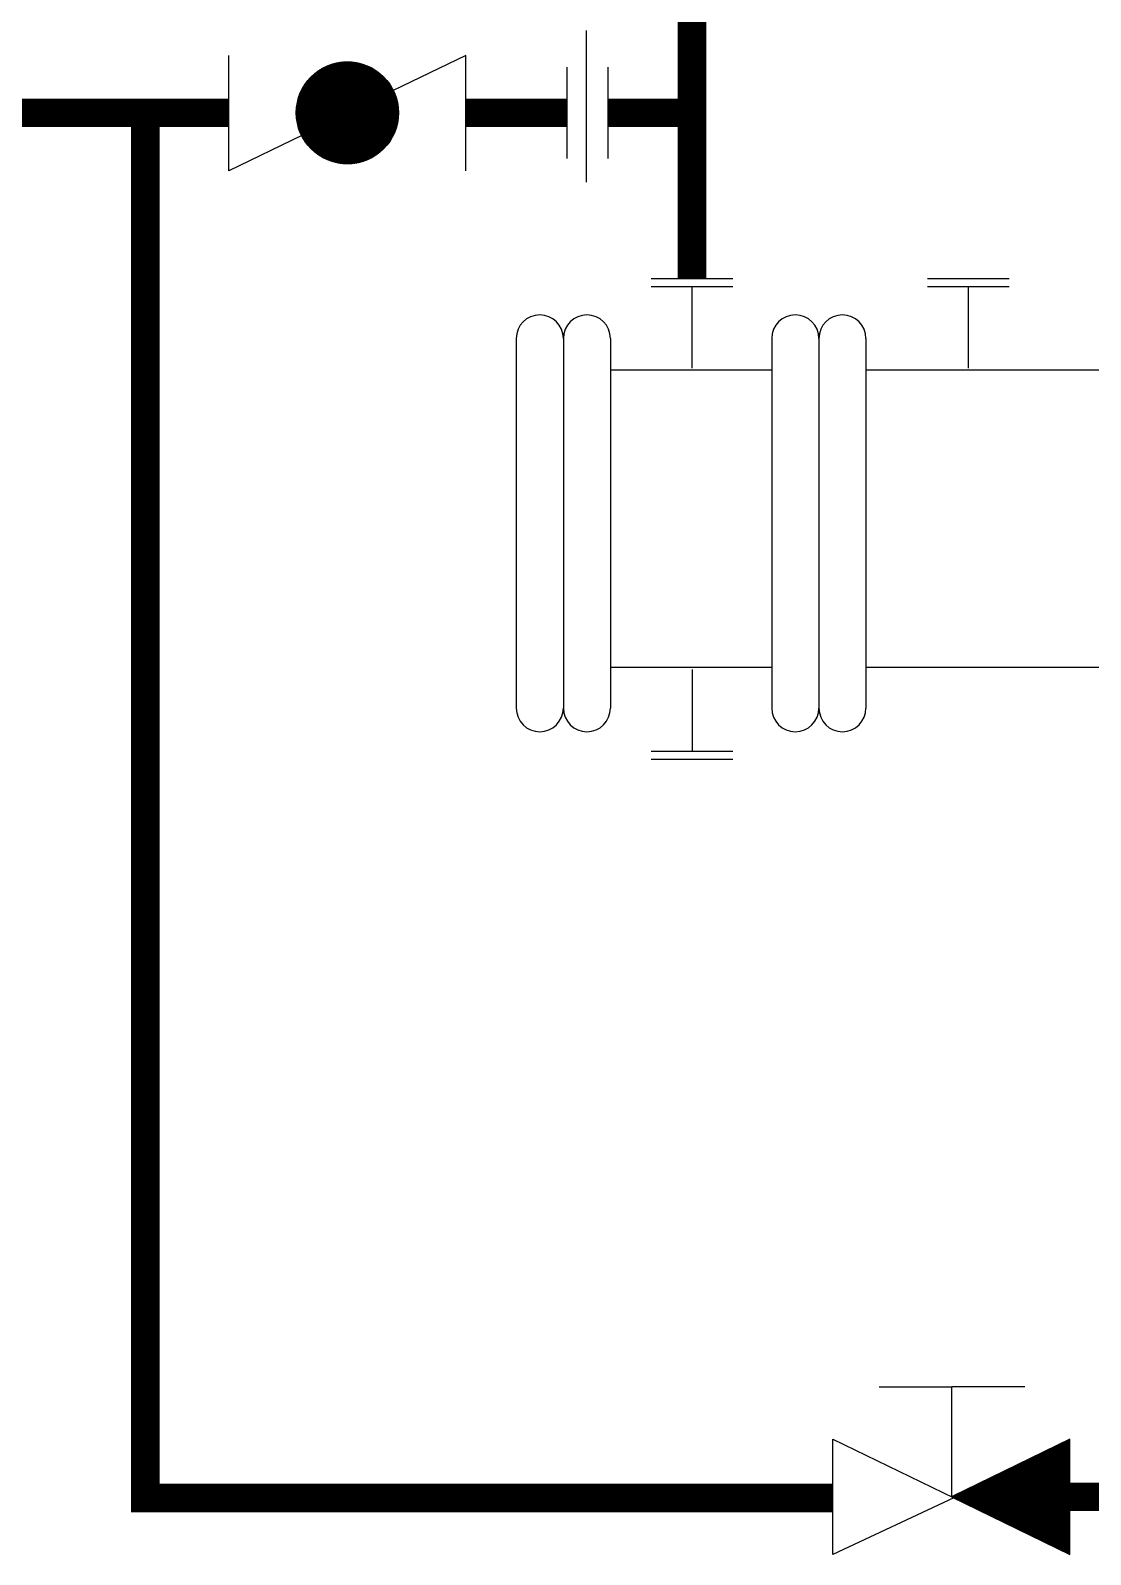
# Model space of a CAD drawing. Extents: x -22909.9 to -22897.8, y -4.7 to 4.1.
# Drawn here: x -22904.935 to -22904.377, y -1.576 to -0.772 of the extents above; entities that cross this region are included whole.
import ezdxf

# ---------------------------------------------------------------- set-up
doc = ezdxf.new("R2010")
doc.units = 0
doc.header["$MEASUREMENT"] = 0
doc.layers.get('0').update_dxf_attribs({"linetype": 'CONTINUOUS'})
doc.layers.add('CALOR', color=1, linetype='CONTINUOUS')

# ---------------------------------------------------------------- blocks, each defined once
blk = doc.blocks.new('*X16')
at = {"color": 0}
for p, q in [((7.39227, 3.56682), (7.43315, 3.6077)), ((7.38656, 3.5696), (7.41661, 3.59964)), ((7.38668, 3.56954), (7.41695, 3.59981)), ((7.3868, 3.56948), (7.4173, 3.59998)), ((7.38692, 3.56942), (7.41764, 3.60015)), ((7.38703, 3.56936), (7.41799, 3.60032)), ((7.38715, 3.56931), (7.41833, 3.60048)), ((7.38727, 3.56925), (7.41867, 3.60065)), ((7.38739, 3.56919), (7.41902, 3.60082)), ((7.38751, 3.56913), (7.41936, 3.60099)), ((7.38763, 3.56908), (7.41971, 3.60116)), ((7.38775, 3.56902), (7.42005, 3.60132)), ((7.38787, 3.56896), (7.4204, 3.60149)), ((7.38799, 3.5689), (7.42074, 3.60166)), ((7.3881, 3.56884), (7.42109, 3.60183)), ((7.38822, 3.56879), (7.42143, 3.60199)), ((7.38834, 3.56873), (7.42178, 3.60216)), ((7.38846, 3.56867), (7.42212, 3.60233)), ((7.38858, 3.56861), (7.42247, 3.6025)), ((7.3887, 3.56855), (7.42281, 3.60267)), ((7.38882, 3.5685), (7.42315, 3.60283)), ((7.38894, 3.56844), (7.4235, 3.603)), ((7.38906, 3.56838), (7.42384, 3.60317)), ((7.38917, 3.56832), (7.42419, 3.60334)), ((7.38929, 3.56826), (7.42453, 3.6035)), ((7.38941, 3.56821), (7.42488, 3.60367)), ((7.38953, 3.56815), (7.42522, 3.60384)), ((7.38965, 3.56809), (7.42557, 3.60401)), ((7.38977, 3.56803), (7.42591, 3.60418)), ((7.38989, 3.56798), (7.42626, 3.60434)), ((7.39001, 3.56792), (7.4266, 3.60451)), ((7.39013, 3.56786), (7.42695, 3.60468)), ((7.39024, 3.5678), (7.42729, 3.60485)), ((7.39036, 3.56774), (7.42763, 3.60502)), ((7.39048, 3.56769), (7.42798, 3.60518)), ((7.3906, 3.56763), (7.42832, 3.60535)), ((7.39072, 3.56757), (7.42867, 3.60552)), ((7.39084, 3.56751), (7.42901, 3.60569)), ((7.39096, 3.56745), (7.42936, 3.60585)), ((7.39108, 3.5674), (7.4297, 3.60602)), ((7.3912, 3.56734), (7.43005, 3.60619)), ((7.39131, 3.56728), (7.43039, 3.60636)), ((7.39143, 3.56722), (7.43074, 3.60653)), ((7.39155, 3.56716), (7.43108, 3.60669)), ((7.39167, 3.56711), (7.43143, 3.60686)), ((7.39179, 3.56705), (7.43177, 3.60703)), ((7.39191, 3.56699), (7.43211, 3.6072)), ((7.39203, 3.56693), (7.43246, 3.60737)), ((7.3925, 3.5667), (7.43317, 3.60737)), ((7.39262, 3.56664), (7.43317, 3.60719)), ((7.39274, 3.56659), (7.43317, 3.60701)), ((7.39286, 3.56653), (7.43317, 3.60684)), ((7.39298, 3.56647), (7.43317, 3.60666)), ((7.3931, 3.56641), (7.43317, 3.60648)), ((7.39322, 3.56635), (7.43317, 3.60631)), ((7.39333, 3.5663), (7.43317, 3.60613)), ((7.39345, 3.56624), (7.43317, 3.60595)), ((7.39357, 3.56618), (7.43317, 3.60578)), ((7.39369, 3.56612), (7.43317, 3.6056)), ((7.39381, 3.56606), (7.43317, 3.60542)), ((7.39393, 3.56601), (7.43317, 3.60525)), ((7.39405, 3.56595), (7.43317, 3.60507)), ((7.39417, 3.56589), (7.43317, 3.60489)), ((7.39429, 3.56583), (7.43317, 3.60472)), ((7.3944, 3.56578), (7.43317, 3.60454)), ((7.39452, 3.56572), (7.43317, 3.60436)), ((7.39464, 3.56566), (7.43317, 3.60419)), ((7.39476, 3.5656), (7.43317, 3.60401)), ((7.39488, 3.56554), (7.43317, 3.60383)), ((7.395, 3.56549), (7.43317, 3.60365)), ((7.39512, 3.56543), (7.43317, 3.60348)), ((7.39524, 3.56537), (7.43317, 3.6033)), ((7.39536, 3.56531), (7.43317, 3.60312)), ((7.39547, 3.56525), (7.43317, 3.60295)), ((7.39559, 3.5652), (7.43317, 3.60277)), ((7.39571, 3.56514), (7.43317, 3.60259)), ((7.39583, 3.56508), (7.43317, 3.60242)), ((7.39595, 3.56502), (7.43317, 3.60224)), ((7.39607, 3.56496), (7.43317, 3.60206)), ((7.39619, 3.56491), (7.43317, 3.60189)), ((7.39631, 3.56485), (7.43317, 3.60171)), ((7.39643, 3.56479), (7.43317, 3.60153)), ((7.39654, 3.56473), (7.43317, 3.60136)), ((7.39666, 3.56468), (7.43317, 3.60118)), ((7.39678, 3.56462), (7.43317, 3.601)), ((7.3969, 3.56456), (7.43317, 3.60083)), ((7.39702, 3.5645), (7.43317, 3.60065)), ((7.39714, 3.56444), (7.43317, 3.60047)), ((7.39726, 3.56439), (7.43317, 3.6003)), ((7.39738, 3.56433), (7.43317, 3.60012)), ((7.3975, 3.56427), (7.43317, 3.59994)), ((7.39761, 3.56421), (7.43317, 3.59977)), ((7.39773, 3.56415), (7.43317, 3.59959)), ((7.38085, 3.57238), (7.40007, 3.59159)), ((7.38097, 3.57232), (7.40041, 3.59176)), ((7.38109, 3.57226), (7.40075, 3.59192)), ((7.38121, 3.5722), (7.4011, 3.59209)), ((7.38133, 3.57214), (7.40144, 3.59226)), ((7.38145, 3.57209), (7.40179, 3.59243)), ((7.38157, 3.57203), (7.40213, 3.5926)), ((7.38168, 3.57197), (7.40248, 3.59276)), ((7.3818, 3.57191), (7.40282, 3.59293)), ((7.38192, 3.57185), (7.40317, 3.5931)), ((7.38204, 3.5718), (7.40351, 3.59327)), ((7.38216, 3.57174), (7.40386, 3.59343)), ((7.38228, 3.57168), (7.4042, 3.5936)), ((7.3824, 3.57162), (7.40455, 3.59377)), ((7.38252, 3.57156), (7.40489, 3.59394)), ((7.38264, 3.57151), (7.40523, 3.59411)), ((7.38275, 3.57145), (7.40558, 3.59427)), ((7.38287, 3.57139), (7.40592, 3.59444)), ((7.38299, 3.57133), (7.40627, 3.59461)), ((7.38311, 3.57128), (7.40661, 3.59478)), ((7.38323, 3.57122), (7.40696, 3.59495)), ((7.38335, 3.57116), (7.4073, 3.59511)), ((7.38347, 3.5711), (7.40765, 3.59528)), ((7.38359, 3.57104), (7.40799, 3.59545)), ((7.38371, 3.57099), (7.40834, 3.59562)), ((7.38382, 3.57093), (7.40868, 3.59578)), ((7.38394, 3.57087), (7.40903, 3.59595)), ((7.38406, 3.57081), (7.40937, 3.59612)), ((7.38418, 3.57075), (7.40971, 3.59629)), ((7.3843, 3.5707), (7.41006, 3.59646)), ((7.38442, 3.57064), (7.4104, 3.59662)), ((7.38454, 3.57058), (7.41075, 3.59679)), ((7.38466, 3.57052), (7.41109, 3.59696)), ((7.38478, 3.57046), (7.41144, 3.59713)), ((7.38489, 3.57041), (7.41178, 3.59729)), ((7.38501, 3.57035), (7.41213, 3.59746)), ((7.38513, 3.57029), (7.41247, 3.59763)), ((7.38525, 3.57023), (7.41282, 3.5978)), ((7.38537, 3.57018), (7.41316, 3.59797)), ((7.38549, 3.57012), (7.41351, 3.59813)), ((7.38561, 3.57006), (7.41385, 3.5983)), ((7.38573, 3.57), (7.41419, 3.59847)), ((7.38585, 3.56994), (7.41454, 3.59864)), ((7.38596, 3.56989), (7.41488, 3.59881)), ((7.38608, 3.56983), (7.41523, 3.59897)), ((7.3862, 3.56977), (7.41557, 3.59914)), ((7.38632, 3.56971), (7.41592, 3.59931)), ((7.38644, 3.56965), (7.41626, 3.59948)), ((7.39785, 3.5641), (7.43317, 3.59941)), ((7.39797, 3.56404), (7.43317, 3.59924)), ((7.39809, 3.56398), (7.43317, 3.59906)), ((7.39821, 3.56392), (7.43317, 3.59888)), ((7.39833, 3.56386), (7.43317, 3.5987)), ((7.39845, 3.56381), (7.43317, 3.59853)), ((7.39857, 3.56375), (7.43317, 3.59835)), ((7.39868, 3.56369), (7.43317, 3.59817)), ((7.3988, 3.56363), (7.43317, 3.598)), ((7.39892, 3.56358), (7.43317, 3.59782)), ((7.39904, 3.56352), (7.43317, 3.59764)), ((7.39916, 3.56346), (7.43317, 3.59747)), ((7.39928, 3.5634), (7.43317, 3.59729)), ((7.3994, 3.56334), (7.43317, 3.59711)), ((7.39952, 3.56329), (7.43317, 3.59694)), ((7.39964, 3.56323), (7.43317, 3.59676)), ((7.39975, 3.56317), (7.43317, 3.59658)), ((7.39987, 3.56311), (7.43317, 3.59641)), ((7.39999, 3.56305), (7.43317, 3.59623)), ((7.40011, 3.563), (7.43317, 3.59605)), ((7.40023, 3.56294), (7.43317, 3.59588)), ((7.40035, 3.56288), (7.43317, 3.5957)), ((7.40047, 3.56282), (7.43317, 3.59552)), ((7.40059, 3.56276), (7.43317, 3.59535)), ((7.40071, 3.56271), (7.43317, 3.59517)), ((7.40082, 3.56265), (7.43317, 3.59499)), ((7.40094, 3.56259), (7.43317, 3.59482)), ((7.40106, 3.56253), (7.43317, 3.59464)), ((7.40118, 3.56248), (7.43317, 3.59446)), ((7.4013, 3.56242), (7.43317, 3.59429)), ((7.40142, 3.56236), (7.43317, 3.59411)), ((7.40154, 3.5623), (7.43317, 3.59393)), ((7.40166, 3.56224), (7.43317, 3.59376)), ((7.40178, 3.56219), (7.43317, 3.59358)), ((7.40189, 3.56213), (7.43317, 3.5934)), ((7.40201, 3.56207), (7.43317, 3.59322)), ((7.40213, 3.56201), (7.43317, 3.59305)), ((7.40225, 3.56195), (7.43317, 3.59287)), ((7.40237, 3.5619), (7.43317, 3.59269)), ((7.40249, 3.56184), (7.43317, 3.59252)), ((7.40261, 3.56178), (7.43317, 3.59234)), ((7.40273, 3.56172), (7.43317, 3.59216)), ((7.40285, 3.56166), (7.43317, 3.59199)), ((7.40296, 3.56161), (7.43317, 3.59181)), ((7.40308, 3.56155), (7.43317, 3.59163)), ((7.37515, 3.57515), (7.38352, 3.58353)), ((7.37527, 3.5751), (7.38387, 3.5837)), ((7.37538, 3.57504), (7.38421, 3.58387)), ((7.3755, 3.57498), (7.38456, 3.58404)), ((7.37562, 3.57492), (7.3849, 3.5842)), ((7.37574, 3.57487), (7.38525, 3.58437)), ((7.37586, 3.57481), (7.38559, 3.58454)), ((7.37598, 3.57475), (7.38594, 3.58471)), ((7.3761, 3.57469), (7.38628, 3.58488)), ((7.37622, 3.57463), (7.38663, 3.58504)), ((7.37634, 3.57458), (7.38697, 3.58521)), ((7.37645, 3.57452), (7.38731, 3.58538)), ((7.37657, 3.57446), (7.38766, 3.58555)), ((7.37669, 3.5744), (7.388, 3.58571)), ((7.37681, 3.57434), (7.38835, 3.58588)), ((7.37693, 3.57429), (7.38869, 3.58605)), ((7.37705, 3.57423), (7.38904, 3.58622)), ((7.37717, 3.57417), (7.38938, 3.58639)), ((7.37729, 3.57411), (7.38973, 3.58655)), ((7.37741, 3.57405), (7.39007, 3.58672)), ((7.37752, 3.574), (7.39042, 3.58689)), ((7.37764, 3.57394), (7.39076, 3.58706)), ((7.37776, 3.57388), (7.39111, 3.58722)), ((7.37788, 3.57382), (7.39145, 3.58739)), ((7.378, 3.57377), (7.39179, 3.58756)), ((7.37812, 3.57371), (7.39214, 3.58773)), ((7.37824, 3.57365), (7.39248, 3.5879)), ((7.37836, 3.57359), (7.39283, 3.58806)), ((7.37848, 3.57353), (7.39317, 3.58823)), ((7.37859, 3.57348), (7.39352, 3.5884)), ((7.37871, 3.57342), (7.39386, 3.58857)), ((7.37883, 3.57336), (7.39421, 3.58874)), ((7.37895, 3.5733), (7.39455, 3.5889)), ((7.37907, 3.57324), (7.3949, 3.58907)), ((7.37919, 3.57319), (7.39524, 3.58924)), ((7.37931, 3.57313), (7.39559, 3.58941)), ((7.37943, 3.57307), (7.39593, 3.58957)), ((7.37954, 3.57301), (7.39627, 3.58974)), ((7.37966, 3.57295), (7.39662, 3.58991)), ((7.37978, 3.5729), (7.39696, 3.59008)), ((7.3799, 3.57284), (7.39731, 3.59025)), ((7.38002, 3.57278), (7.39765, 3.59041)), ((7.38014, 3.57272), (7.398, 3.59058)), ((7.38026, 3.57266), (7.39834, 3.59075)), ((7.38038, 3.57261), (7.39869, 3.59092)), ((7.3805, 3.57255), (7.39903, 3.59109)), ((7.38061, 3.57249), (7.39938, 3.59125)), ((7.38073, 3.57243), (7.39972, 3.59142)), ((7.4032, 3.56149), (7.43317, 3.59146)), ((7.40332, 3.56143), (7.43317, 3.59128)), ((7.40344, 3.56137), (7.43317, 3.5911)), ((7.40356, 3.56132), (7.43317, 3.59093)), ((7.40368, 3.56126), (7.43317, 3.59075)), ((7.4038, 3.5612), (7.43317, 3.59057)), ((7.40392, 3.56114), (7.43317, 3.5904)), ((7.40403, 3.56109), (7.43317, 3.59022)), ((7.40415, 3.56103), (7.43317, 3.59004)), ((7.40427, 3.56097), (7.43317, 3.58987)), ((7.40439, 3.56091), (7.43317, 3.58969)), ((7.40451, 3.56085), (7.43317, 3.58951)), ((7.40463, 3.5608), (7.43317, 3.58934)), ((7.40475, 3.56074), (7.43317, 3.58916)), ((7.40487, 3.56068), (7.43317, 3.58898)), ((7.40499, 3.56062), (7.43317, 3.58881)), ((7.4051, 3.56056), (7.43317, 3.58863)), ((7.40522, 3.56051), (7.43317, 3.58845)), ((7.40534, 3.56045), (7.43317, 3.58828)), ((7.40546, 3.56039), (7.43317, 3.5881)), ((7.40558, 3.56033), (7.43317, 3.58792)), ((7.4057, 3.56027), (7.43317, 3.58774)), ((7.40582, 3.56022), (7.43317, 3.58757)), ((7.40594, 3.56016), (7.43317, 3.58739)), ((7.40606, 3.5601), (7.43317, 3.58721)), ((7.40617, 3.56004), (7.43317, 3.58704)), ((7.40629, 3.55999), (7.43317, 3.58686)), ((7.40641, 3.55993), (7.43317, 3.58668)), ((7.40653, 3.55987), (7.43317, 3.58651)), ((7.40665, 3.55981), (7.43317, 3.58633)), ((7.40677, 3.55975), (7.43317, 3.58615)), ((7.40689, 3.5597), (7.43317, 3.58598)), ((7.40701, 3.55964), (7.43317, 3.5858)), ((7.40712, 3.55958), (7.43317, 3.58562)), ((7.40724, 3.55952), (7.43317, 3.58545)), ((7.40736, 3.55946), (7.43317, 3.58527)), ((7.40748, 3.55941), (7.43317, 3.58509)), ((7.4076, 3.55935), (7.43317, 3.58492)), ((7.40772, 3.55929), (7.43317, 3.58474)), ((7.40784, 3.55923), (7.43317, 3.58456)), ((7.40796, 3.55917), (7.43317, 3.58439)), ((7.40808, 3.55912), (7.43317, 3.58421)), ((7.40819, 3.55906), (7.43317, 3.58403)), ((7.40831, 3.559), (7.43317, 3.58386)), ((7.40843, 3.55894), (7.43317, 3.58368)), ((7.37099, 3.57718), (7.37146, 3.57766)), ((7.3711, 3.57712), (7.37181, 3.57783)), ((7.37122, 3.57707), (7.37215, 3.57799)), ((7.37134, 3.57701), (7.3725, 3.57816)), ((7.37146, 3.57695), (7.37284, 3.57833)), ((7.37158, 3.57689), (7.37319, 3.5785)), ((7.3717, 3.57683), (7.37353, 3.57867)), ((7.37182, 3.57678), (7.37388, 3.57883)), ((7.37194, 3.57672), (7.37422, 3.579)), ((7.37206, 3.57666), (7.37456, 3.57917)), ((7.37217, 3.5766), (7.37491, 3.57934)), ((7.37229, 3.57654), (7.37525, 3.5795)), ((7.37241, 3.57649), (7.3756, 3.57967)), ((7.37253, 3.57643), (7.37594, 3.57984)), ((7.37265, 3.57637), (7.37629, 3.58001)), ((7.37277, 3.57631), (7.37663, 3.58018)), ((7.37289, 3.57625), (7.37698, 3.58034)), ((7.37301, 3.5762), (7.37732, 3.58051)), ((7.37313, 3.57614), (7.37767, 3.58068)), ((7.37324, 3.57608), (7.37801, 3.58085)), ((7.37336, 3.57602), (7.37836, 3.58101)), ((7.37348, 3.57597), (7.3787, 3.58118)), ((7.3736, 3.57591), (7.37904, 3.58135)), ((7.37372, 3.57585), (7.37939, 3.58152)), ((7.37384, 3.57579), (7.37973, 3.58169)), ((7.37396, 3.57573), (7.38008, 3.58185)), ((7.37408, 3.57568), (7.38042, 3.58202)), ((7.3742, 3.57562), (7.38077, 3.58219)), ((7.37431, 3.57556), (7.38111, 3.58236)), ((7.37443, 3.5755), (7.38146, 3.58253)), ((7.37455, 3.57544), (7.3818, 3.58269)), ((7.37467, 3.57539), (7.38215, 3.58286)), ((7.37479, 3.57533), (7.38249, 3.58303)), ((7.37491, 3.57527), (7.38284, 3.5832)), ((7.37503, 3.57521), (7.38318, 3.58336)), ((7.40855, 3.55889), (7.43317, 3.5835)), ((7.40867, 3.55883), (7.43317, 3.58333)), ((7.40879, 3.55877), (7.43317, 3.58315)), ((7.40891, 3.55871), (7.43317, 3.58297)), ((7.40903, 3.55865), (7.43317, 3.5828)), ((7.40915, 3.5586), (7.43317, 3.58262)), ((7.40926, 3.55854), (7.43317, 3.58244)), ((7.40938, 3.55848), (7.43317, 3.58226)), ((7.4095, 3.55842), (7.43317, 3.58209)), ((7.40962, 3.55836), (7.43317, 3.58191)), ((7.40974, 3.55831), (7.43317, 3.58173)), ((7.40986, 3.55825), (7.43317, 3.58156)), ((7.40998, 3.55819), (7.43317, 3.58138)), ((7.4101, 3.55813), (7.43317, 3.5812)), ((7.41022, 3.55807), (7.43317, 3.58103)), ((7.41033, 3.55802), (7.43317, 3.58085)), ((7.41045, 3.55796), (7.43317, 3.58067)), ((7.41057, 3.5579), (7.43317, 3.5805)), ((7.41069, 3.55784), (7.43317, 3.58032)), ((7.41081, 3.55779), (7.43317, 3.58014)), ((7.41093, 3.55773), (7.43317, 3.57997)), ((7.41105, 3.55767), (7.43317, 3.57979)), ((7.41117, 3.55761), (7.43317, 3.57961)), ((7.41129, 3.55755), (7.43317, 3.57944)), ((7.4114, 3.5575), (7.43317, 3.57926)), ((7.41152, 3.55744), (7.43317, 3.57908)), ((7.41164, 3.55738), (7.43317, 3.57891)), ((7.41176, 3.55732), (7.43317, 3.57873)), ((7.41188, 3.55726), (7.43317, 3.57855)), ((7.412, 3.55721), (7.43317, 3.57838)), ((7.41212, 3.55715), (7.43317, 3.5782)), ((7.41224, 3.55709), (7.43317, 3.57802)), ((7.41236, 3.55703), (7.43317, 3.57785)), ((7.41247, 3.55697), (7.43317, 3.57767)), ((7.41259, 3.55692), (7.43317, 3.57749)), ((7.41271, 3.55686), (7.43317, 3.57731)), ((7.41283, 3.5568), (7.43317, 3.57714)), ((7.41295, 3.55674), (7.43317, 3.57696)), ((7.41307, 3.55669), (7.43317, 3.57678)), ((7.41319, 3.55663), (7.43317, 3.57661)), ((7.41331, 3.55657), (7.43317, 3.57643)), ((7.41343, 3.55651), (7.43317, 3.57625)), ((7.41354, 3.55645), (7.43317, 3.57608)), ((7.41366, 3.5564), (7.43317, 3.5759)), ((7.41378, 3.55634), (7.43317, 3.57572)), ((7.4139, 3.55628), (7.43317, 3.57555)), ((7.41402, 3.55622), (7.43317, 3.57537)), ((7.41414, 3.55616), (7.43317, 3.57519)), ((7.41426, 3.55611), (7.43317, 3.57502)), ((7.41438, 3.55605), (7.43317, 3.57484)), ((7.4145, 3.55599), (7.43317, 3.57466)), ((7.41461, 3.55593), (7.43317, 3.57449)), ((7.41473, 3.55587), (7.43317, 3.57431)), ((7.41485, 3.55582), (7.43317, 3.57413)), ((7.41497, 3.55576), (7.43317, 3.57396)), ((7.41509, 3.5557), (7.43317, 3.57378)), ((7.41521, 3.55564), (7.43317, 3.5736)), ((7.41533, 3.55559), (7.43317, 3.57343)), ((7.41545, 3.55553), (7.43317, 3.57325)), ((7.41557, 3.55547), (7.43317, 3.57307)), ((7.41568, 3.55541), (7.43317, 3.5729)), ((7.4158, 3.55535), (7.43317, 3.57272)), ((7.41592, 3.5553), (7.43317, 3.57254)), ((7.41604, 3.55524), (7.43317, 3.57237)), ((7.41616, 3.55518), (7.43317, 3.57219)), ((7.41628, 3.55512), (7.43317, 3.57201)), ((7.4164, 3.55506), (7.43317, 3.57183)), ((7.41652, 3.55501), (7.43317, 3.57166)), ((7.41664, 3.55495), (7.43317, 3.57148)), ((7.41675, 3.55489), (7.43317, 3.5713)), ((7.41687, 3.55483), (7.43317, 3.57113)), ((7.41699, 3.55477), (7.43317, 3.57095)), ((7.41711, 3.55472), (7.43317, 3.57077)), ((7.41723, 3.55466), (7.43317, 3.5706)), ((7.41735, 3.5546), (7.43317, 3.57042)), ((7.41747, 3.55454), (7.43317, 3.57024)), ((7.41759, 3.55449), (7.43317, 3.57007)), ((7.41771, 3.55443), (7.43317, 3.56989)), ((7.41782, 3.55437), (7.43317, 3.56971)), ((7.41794, 3.55431), (7.43317, 3.56954)), ((7.41806, 3.55425), (7.43317, 3.56936)), ((7.41818, 3.5542), (7.43317, 3.56918)), ((7.4183, 3.55414), (7.43317, 3.56901)), ((7.41842, 3.55408), (7.43317, 3.56883)), ((7.41854, 3.55402), (7.43317, 3.56865)), ((7.41866, 3.55396), (7.43317, 3.56848)), ((7.41878, 3.55391), (7.43317, 3.5683)), ((7.41889, 3.55385), (7.43317, 3.56812)), ((7.41901, 3.55379), (7.43317, 3.56795)), ((7.41913, 3.55373), (7.43317, 3.56777)), ((7.41925, 3.55367), (7.43317, 3.56759)), ((7.41937, 3.55362), (7.43317, 3.56742)), ((7.41949, 3.55356), (7.43317, 3.56724)), ((7.41961, 3.5535), (7.43317, 3.56706)), ((7.41973, 3.55344), (7.43317, 3.56689)), ((7.41985, 3.55339), (7.43317, 3.56671)), ((7.41996, 3.55333), (7.43317, 3.56653)), ((7.42008, 3.55327), (7.43317, 3.56635)), ((7.4202, 3.55321), (7.43317, 3.56618)), ((7.42032, 3.55315), (7.43317, 3.566)), ((7.42044, 3.5531), (7.43317, 3.56582)), ((7.42056, 3.55304), (7.43317, 3.56565)), ((7.42068, 3.55298), (7.43317, 3.56547)), ((7.4208, 3.55292), (7.43317, 3.56529)), ((7.42091, 3.55286), (7.43317, 3.56512)), ((7.42103, 3.55281), (7.43317, 3.56494)), ((7.42115, 3.55275), (7.43317, 3.56476)), ((7.42127, 3.55269), (7.43317, 3.56459)), ((7.42139, 3.55263), (7.43317, 3.56441)), ((7.42151, 3.55257), (7.43317, 3.56423)), ((7.42163, 3.55252), (7.43317, 3.56406)), ((7.42175, 3.55246), (7.43317, 3.56388)), ((7.42187, 3.5524), (7.43317, 3.5637)), ((7.42198, 3.55234), (7.43317, 3.56353)), ((7.4221, 3.55229), (7.43317, 3.56335)), ((7.42222, 3.55223), (7.43317, 3.56317)), ((7.42234, 3.55217), (7.43317, 3.563)), ((7.42246, 3.55211), (7.43317, 3.56282)), ((7.42258, 3.55205), (7.43317, 3.56264)), ((7.4227, 3.552), (7.43317, 3.56247)), ((7.42282, 3.55194), (7.43317, 3.56229)), ((7.42294, 3.55188), (7.43317, 3.56211)), ((7.42305, 3.55182), (7.43317, 3.56194)), ((7.42317, 3.55176), (7.43317, 3.56176)), ((7.42329, 3.55171), (7.43317, 3.56158)), ((7.42341, 3.55165), (7.43317, 3.56141)), ((7.42353, 3.55159), (7.43317, 3.56123)), ((7.42365, 3.55153), (7.43317, 3.56105)), ((7.42377, 3.55147), (7.43317, 3.56087)), ((7.42389, 3.55142), (7.43317, 3.5607)), ((7.42401, 3.55136), (7.43317, 3.56052)), ((7.42412, 3.5513), (7.43317, 3.56034)), ((7.42424, 3.55124), (7.43317, 3.56017)), ((7.42436, 3.55119), (7.43317, 3.55999)), ((7.42448, 3.55113), (7.43317, 3.55981)), ((7.4246, 3.55107), (7.43317, 3.55964)), ((7.42472, 3.55101), (7.43317, 3.55946)), ((7.42484, 3.55095), (7.43317, 3.55928)), ((7.42496, 3.5509), (7.43317, 3.55911)), ((7.42508, 3.55084), (7.43317, 3.55893)), ((7.42519, 3.55078), (7.43317, 3.55875)), ((7.42531, 3.55072), (7.43317, 3.55858)), ((7.42543, 3.55066), (7.43317, 3.5584)), ((7.42555, 3.55061), (7.43317, 3.55822)), ((7.42567, 3.55055), (7.43317, 3.55805)), ((7.42579, 3.55049), (7.43317, 3.55787)), ((7.42591, 3.55043), (7.43317, 3.55769)), ((7.42603, 3.55037), (7.43317, 3.55752)), ((7.42615, 3.55032), (7.43317, 3.55734)), ((7.42626, 3.55026), (7.43317, 3.55716)), ((7.42638, 3.5502), (7.43317, 3.55699)), ((7.4265, 3.55014), (7.43317, 3.55681)), ((7.42662, 3.55008), (7.43317, 3.55663)), ((7.42674, 3.55003), (7.43317, 3.55646)), ((7.42686, 3.54997), (7.43317, 3.55628)), ((7.42698, 3.54991), (7.43317, 3.5561)), ((7.4271, 3.54985), (7.43317, 3.55592)), ((7.42722, 3.5498), (7.43317, 3.55575)), ((7.42733, 3.54974), (7.43317, 3.55557)), ((7.42745, 3.54968), (7.43317, 3.55539)), ((7.42757, 3.54962), (7.43317, 3.55522)), ((7.42769, 3.54956), (7.43317, 3.55504)), ((7.42781, 3.54951), (7.43317, 3.55486)), ((7.42793, 3.54945), (7.43317, 3.55469)), ((7.42805, 3.54939), (7.43317, 3.55451)), ((7.42817, 3.54933), (7.43317, 3.55433)), ((7.42829, 3.54927), (7.43317, 3.55416)), ((7.4284, 3.54922), (7.43317, 3.55398)), ((7.42852, 3.54916), (7.43317, 3.5538)), ((7.42864, 3.5491), (7.43317, 3.55363)), ((7.42876, 3.54904), (7.43317, 3.55345)), ((7.42888, 3.54898), (7.43317, 3.55327)), ((7.429, 3.54893), (7.43317, 3.5531)), ((7.42912, 3.54887), (7.43317, 3.55292)), ((7.42924, 3.54881), (7.43317, 3.55274)), ((7.42936, 3.54875), (7.43317, 3.55257)), ((7.42947, 3.5487), (7.43317, 3.55239)), ((7.42959, 3.54864), (7.43317, 3.55221)), ((7.42971, 3.54858), (7.43317, 3.55204)), ((7.42983, 3.54852), (7.43317, 3.55186)), ((7.42995, 3.54846), (7.43317, 3.55168)), ((7.43007, 3.54841), (7.43317, 3.55151)), ((7.43019, 3.54835), (7.43317, 3.55133)), ((7.43031, 3.54829), (7.43317, 3.55115)), ((7.43043, 3.54823), (7.43317, 3.55098)), ((7.43054, 3.54817), (7.43317, 3.5508)), ((7.43066, 3.54812), (7.43317, 3.55062)), ((7.43078, 3.54806), (7.43317, 3.55044)), ((7.4309, 3.548), (7.43317, 3.55027)), ((7.43102, 3.54794), (7.43317, 3.55009)), ((7.43114, 3.54788), (7.43317, 3.54991)), ((7.43126, 3.54783), (7.43317, 3.54974)), ((7.43138, 3.54777), (7.43317, 3.54956)), ((7.4315, 3.54771), (7.43317, 3.54938)), ((7.43161, 3.54765), (7.43317, 3.54921)), ((7.43173, 3.5476), (7.43317, 3.54903)), ((7.43185, 3.54754), (7.43317, 3.54885)), ((7.43197, 3.54748), (7.43317, 3.54868)), ((7.43209, 3.54742), (7.43317, 3.5485)), ((7.43221, 3.54736), (7.43317, 3.54832)), ((7.43233, 3.54731), (7.43317, 3.54815)), ((7.43245, 3.54725), (7.43317, 3.54797)), ((7.43257, 3.54719), (7.43317, 3.54779)), ((7.43268, 3.54713), (7.43317, 3.54762)), ((7.4328, 3.54707), (7.43317, 3.54744)), ((7.43292, 3.54702), (7.43317, 3.54726))]:
    blk.add_line(p, q, dxfattribs=at)
blk = doc.blocks.new('HEATER')
for p, q in [((3.558617, 6.455631), (5.708442, 6.455631)), ((10.844136, 6.455631), (12.993962, 6.455631)), ((16.815874, 6.455631), (18.965699, 6.455631)), ((3.558617, 6.241044), (5.708442, 6.241044)), ((4.63353, 4.092669), (4.63353, 6.241044)), ((10.844136, 6.241044), (12.993962, 6.241044)), ((11.919049, 4.092669), (11.919049, 6.241044)), ((16.815874, 6.241044), (18.965699, 6.241044)), ((17.890786, 4.092669), (17.890786, 6.241044)), ((0, 4.872876), (0, -4.872876)), ((1.241852, 4.872876), (1.241852, -4.872876)), ((1.241852, 4.872876), (1.241852, -4.872876)), ((2.483704, 4.872876), (2.483704, -4.872876)), ((6.73585, 4.872877), (6.73585, -4.872876)), ((7.977702, 4.872877), (7.977702, -4.872876)), ((7.977702, 4.872877), (7.977702, -4.872876)), ((9.219555, 4.872877), (9.219555, -4.872876)), ((2.483704, 4.041133), (6.73585, 4.041133)), ((9.219555, 4.041133), (22.468186, 4.041133)), ((22.468186, 4.041133), (22.468186, -3.802424)), ((6.73585, -3.802424), (2.483704, -3.802424)), ((4.63353, -3.853959), (4.63353, -6.002335)), ((22.468186, -3.802424), (9.219555, -3.802424)), ((17.890786, -3.853959), (17.890786, -6.002335)), ((3.558617, -6.002335), (5.708442, -6.002335)), ((16.815874, -6.002335), (18.965699, -6.002335)), ((3.558617, -6.216922), (5.708442, -6.216922)), ((16.815874, -6.216922), (18.965699, -6.216922))]:
    blk.add_line(p, q)
for centre, radius, start, end in [((0.620926, 4.872876), 0.620926, 0, 180), ((1.862778, 4.872876), 0.620926, 0, 180), ((7.356776, 4.872877), 0.620926, 0, 180), ((8.598628, 4.872877), 0.620926, 0, 180), ((20.013979, 0.119355), 4.62639, 302.037895, 57.962105), ((0.620926, -4.872876), 0.620926, 180, 0), ((1.862778, -4.872876), 0.620926, 180, 0), ((7.356776, -4.872876), 0.620926, 180, 0), ((8.598628, -4.872876), 0.620926, 180, 0)]:
    blk.add_arc(centre, radius, start, end)
blk = doc.blocks.new('*X12')
at = {"color": 0}
for p, q in [((6.9702, 4.30635), (6.9977, 4.33386)), ((6.9702, 4.30653), (6.99753, 4.33386)), ((6.9702, 4.3067), (6.99736, 4.33386)), ((6.9702, 4.30688), (6.99718, 4.33386)), ((6.9702, 4.30705), (6.997, 4.33386)), ((6.9702, 4.30723), (6.99682, 4.33386)), ((6.9702, 4.30741), (6.99665, 4.33386)), ((6.9702, 4.30759), (6.99647, 4.33385)), ((6.97021, 4.30601), (6.99805, 4.33385)), ((6.97021, 4.30618), (6.99788, 4.33385)), ((6.97021, 4.30777), (6.99628, 4.33385)), ((6.97021, 4.30796), (6.9961, 4.33384)), ((6.97022, 4.30584), (6.99822, 4.33384)), ((6.97022, 4.30814), (6.99592, 4.33384)), ((6.97023, 4.30567), (6.99839, 4.33383)), ((6.97023, 4.30833), (6.99573, 4.33383)), ((6.97023, 4.3055), (6.99856, 4.33382)), ((6.97024, 4.30851), (6.99554, 4.33382)), ((6.97024, 4.30533), (6.99872, 4.33381)), ((6.97025, 4.3087), (6.99536, 4.33381)), ((6.97025, 4.30517), (6.99889, 4.3338)), ((6.97026, 4.30889), (6.99517, 4.33379)), ((6.97027, 4.305), (6.99905, 4.33379)), ((6.97028, 4.30484), (6.99922, 4.33378)), ((6.97028, 4.30908), (6.99497, 4.33378)), ((6.97029, 4.30468), (6.99938, 4.33377)), ((6.9703, 4.30928), (6.99478, 4.33376)), ((6.97031, 4.30451), (6.99954, 4.33375)), ((6.97031, 4.30947), (6.99459, 4.33374)), ((6.97032, 4.30435), (6.99971, 4.33374)), ((6.97033, 4.30967), (6.99439, 4.33373)), ((6.97034, 4.30419), (6.99987, 4.33372)), ((6.97035, 4.30403), (7.00003, 4.3337)), ((6.97035, 4.30986), (6.99419, 4.3337)), ((6.97037, 4.30387), (7.00019, 4.33369)), ((6.97038, 4.31006), (6.99399, 4.33368)), ((6.97039, 4.30371), (7.00034, 4.33367)), ((6.9704, 4.31026), (6.99379, 4.33366)), ((6.97041, 4.30356), (7.0005, 4.33365)), ((6.97043, 4.3034), (7.00066, 4.33363)), ((6.97043, 4.31047), (6.99359, 4.33363)), ((6.97045, 4.30324), (7.00081, 4.33361)), ((6.97045, 4.31067), (6.99339, 4.3336)), ((6.97047, 4.30309), (7.00097, 4.33358)), ((6.97048, 4.31088), (6.99318, 4.33357)), ((6.9705, 4.30294), (7.00112, 4.33356)), ((6.97051, 4.31109), (6.99297, 4.33354)), ((6.97052, 4.30278), (7.00127, 4.33354)), ((6.97054, 4.30263), (7.00143, 4.33351)), ((6.97055, 4.3113), (6.99276, 4.33351)), ((6.97057, 4.30248), (7.00158, 4.33349)), ((6.97058, 4.31151), (6.99255, 4.33347)), ((6.9706, 4.30233), (7.00173, 4.33346)), ((6.97062, 4.30218), (7.00188, 4.33344)), ((6.97062, 4.31172), (6.99233, 4.33344)), ((6.97065, 4.30203), (7.00203, 4.33341)), ((6.97066, 4.31194), (6.99212, 4.3334)), ((6.97068, 4.30188), (7.00218, 4.33338)), ((6.9707, 4.31216), (6.9919, 4.33335)), ((6.97071, 4.30173), (7.00233, 4.33335)), ((6.97074, 4.30158), (7.00247, 4.33332)), ((6.97075, 4.31238), (6.99168, 4.33331)), ((6.97077, 4.30144), (7.00262, 4.33329)), ((6.9708, 4.30129), (7.00277, 4.33326)), ((6.9708, 4.3126), (6.99145, 4.33326)), ((6.97083, 4.30115), (7.00291, 4.33323)), ((6.97084, 4.31283), (6.99123, 4.33321)), ((6.97086, 4.301), (7.00305, 4.3332)), ((6.97089, 4.30086), (7.0032, 4.33316)), ((6.9709, 4.31306), (6.991, 4.33316)), ((6.97093, 4.30072), (7.00334, 4.33313)), ((6.97095, 4.31329), (6.99077, 4.3331)), ((6.97096, 4.30057), (7.00348, 4.3331)), ((6.971, 4.30043), (7.00363, 4.33306)), ((6.97101, 4.31353), (6.99053, 4.33305)), ((6.97103, 4.30029), (7.00377, 4.33302)), ((6.97107, 4.30015), (7.00391, 4.33299)), ((6.97107, 4.31376), (6.99029, 4.33299)), ((6.97111, 4.30001), (7.00405, 4.33295)), ((6.97114, 4.31401), (6.99005, 4.33292)), ((6.97114, 4.29987), (7.00419, 4.33291)), ((6.97118, 4.29973), (7.00433, 4.33288)), ((6.9712, 4.31425), (6.98981, 4.33285)), ((6.97122, 4.29959), (7.00446, 4.33284)), ((6.97126, 4.29946), (7.0046, 4.3328)), ((6.97127, 4.3145), (6.98956, 4.33278)), ((6.9713, 4.29932), (7.00474, 4.33276)), ((6.97134, 4.29918), (7.00487, 4.33272)), ((6.97135, 4.31475), (6.98931, 4.33271)), ((6.97138, 4.29905), (7.00501, 4.33268)), ((6.97142, 4.29891), (7.00514, 4.33263)), ((6.97143, 4.315), (6.98905, 4.33263)), ((6.97147, 4.29878), (7.00528, 4.33259)), ((6.97151, 4.29865), (7.00541, 4.33255)), ((6.97151, 4.31526), (6.98879, 4.33255)), ((6.97155, 4.29851), (7.00554, 4.3325)), ((6.9716, 4.29838), (7.00568, 4.33246)), ((6.9716, 4.31553), (6.98853, 4.33246)), ((6.97164, 4.29825), (7.00581, 4.33242)), ((6.97169, 4.29812), (7.00594, 4.33237)), ((6.97169, 4.3158), (6.98826, 4.33237)), ((6.97173, 4.29799), (7.00607, 4.33232)), ((6.97178, 4.29785), (7.0062, 4.33228)), ((6.97179, 4.31607), (6.98799, 4.33227)), ((6.97183, 4.29773), (7.00633, 4.33223)), ((6.97187, 4.2976), (7.00646, 4.33218)), ((6.97189, 4.31635), (6.98771, 4.33217)), ((6.97192, 4.29747), (7.00659, 4.33214)), ((6.97197, 4.29734), (7.00672, 4.33209)), ((6.972, 4.31663), (6.98742, 4.33206)), ((6.97202, 4.29721), (7.00685, 4.33204)), ((6.97207, 4.29708), (7.00697, 4.33199)), ((6.97211, 4.31693), (6.98713, 4.33195)), ((6.97212, 4.29696), (7.0071, 4.33194)), ((6.97217, 4.29683), (7.00723, 4.33189)), ((6.97222, 4.29671), (7.00735, 4.33184)), ((6.97223, 4.31722), (6.98683, 4.33183)), ((6.97227, 4.29658), (7.00748, 4.33178)), ((6.97233, 4.29646), (7.0076, 4.33173)), ((6.97236, 4.31753), (6.98653, 4.3317)), ((6.97238, 4.29633), (7.00772, 4.33168)), ((6.97243, 4.29621), (7.00785, 4.33163)), ((6.97249, 4.29609), (7.00797, 4.33157)), ((6.9725, 4.31784), (6.98622, 4.33156)), ((6.97254, 4.29596), (7.00809, 4.33152)), ((6.9726, 4.29584), (7.00821, 4.33146)), ((6.97264, 4.31816), (6.9859, 4.33142)), ((6.97265, 4.29572), (7.00834, 4.33141)), ((6.97271, 4.2956), (7.00846, 4.33135)), ((6.97276, 4.29548), (7.00858, 4.33129)), ((6.9728, 4.31849), (6.98556, 4.33126)), ((6.97282, 4.29536), (7.0087, 4.33124)), ((6.97288, 4.29524), (7.00882, 4.33118)), ((6.97293, 4.29512), (7.00894, 4.33112)), ((6.97296, 4.31884), (6.98522, 4.3311)), ((6.97299, 4.295), (7.00905, 4.33106)), ((6.97305, 4.29489), (7.00917, 4.33101)), ((6.97311, 4.29477), (7.00929, 4.33095)), ((6.97314, 4.31919), (6.98487, 4.33092)), ((6.97317, 4.29465), (7.00941, 4.33089)), ((6.97323, 4.29453), (7.00952, 4.33083)), ((6.97329, 4.29442), (7.00964, 4.33077)), ((6.97333, 4.31956), (6.9845, 4.33073)), ((6.97335, 4.2943), (7.00975, 4.3307)), ((6.97342, 4.29419), (7.00987, 4.33064)), ((6.97348, 4.29407), (7.00998, 4.33058)), ((6.97354, 4.29396), (7.0101, 4.33052)), ((6.97354, 4.31994), (6.98411, 4.33052)), ((6.9736, 4.29384), (7.01021, 4.33045)), ((6.97367, 4.29373), (7.01033, 4.33039)), ((6.97373, 4.29362), (7.01044, 4.33033)), ((6.97377, 4.32035), (6.98371, 4.33029)), ((6.97379, 4.29351), (7.01055, 4.33026)), ((6.97386, 4.29339), (7.01066, 4.3302)), ((6.97392, 4.29328), (7.01077, 4.33013)), ((6.97399, 4.29317), (7.01089, 4.33007)), ((6.97402, 4.32078), (6.98328, 4.33004)), ((6.97406, 4.29306), (7.011, 4.33)), ((6.97412, 4.29295), (7.01111, 4.32993)), ((6.97419, 4.29284), (7.01122, 4.32987)), ((6.97426, 4.29273), (7.01132, 4.3298)), ((6.9743, 4.32123), (6.98283, 4.32976)), ((6.97433, 4.29262), (7.01143, 4.32973)), ((6.97439, 4.29252), (7.01154, 4.32966)), ((6.97446, 4.29241), (7.01165, 4.32959)), ((6.97453, 4.2923), (7.01176, 4.32952)), ((6.9746, 4.29219), (7.01186, 4.32945)), ((6.97461, 4.32172), (6.98233, 4.32945)), ((6.97467, 4.29209), (7.01197, 4.32938)), ((6.97474, 4.29198), (7.01208, 4.32931)), ((6.97482, 4.29188), (7.01218, 4.32924)), ((6.97489, 4.29177), (7.01229, 4.32917)), ((6.97496, 4.29167), (7.01239, 4.3291)), ((6.97498, 4.32227), (6.98179, 4.32908)), ((6.97503, 4.29156), (7.0125, 4.32903)), ((6.9751, 4.29146), (7.0126, 4.32895)), ((6.97518, 4.29135), (7.0127, 4.32888)), ((6.97525, 4.29125), (7.01281, 4.32881)), ((6.97532, 4.29115), (7.01291, 4.32873)), ((6.9754, 4.29105), (7.01301, 4.32866)), ((6.97542, 4.32288), (6.98117, 4.32864)), ((6.97547, 4.29094), (7.01311, 4.32858)), ((6.97555, 4.29084), (7.01322, 4.32851)), ((6.97563, 4.29074), (7.01332, 4.32843)), ((6.9757, 4.29064), (7.01342, 4.32836)), ((6.97578, 4.29054), (7.01352, 4.32828)), ((6.97586, 4.29044), (7.01362, 4.3282)), ((6.97593, 4.29034), (7.01372, 4.32812)), ((6.97598, 4.32362), (6.98043, 4.32808)), ((6.97601, 4.29024), (7.01381, 4.32805)), ((6.97609, 4.29014), (7.01391, 4.32797)), ((6.97617, 4.29005), (7.01401, 4.32789)), ((6.97625, 4.28995), (7.01411, 4.32781)), ((6.97633, 4.28985), (7.01421, 4.32773)), ((6.97641, 4.28975), (7.0143, 4.32765)), ((6.97649, 4.28966), (7.0144, 4.32757)), ((6.97657, 4.28956), (7.01449, 4.32749)), ((6.97665, 4.28947), (7.01459, 4.32741)), ((6.97673, 4.28937), (7.01469, 4.32733)), ((6.97681, 4.28928), (7.01478, 4.32724)), ((6.97685, 4.32467), (6.97939, 4.32721)), ((6.9769, 4.28918), (7.01487, 4.32716)), ((6.97698, 4.28909), (7.01497, 4.32708)), ((6.97706, 4.289), (7.01506, 4.327)), ((6.97715, 4.2889), (7.01515, 4.32691)), ((6.97723, 4.28881), (7.01525, 4.32683)), ((6.97731, 4.28872), (7.01534, 4.32674)), ((6.9774, 4.28863), (7.01543, 4.32666)), ((6.97748, 4.28853), (7.01552, 4.32657)), ((6.97757, 4.28844), (7.01561, 4.32649)), ((6.97766, 4.28835), (7.0157, 4.3264)), ((6.97774, 4.28826), (7.01579, 4.32631)), ((6.97783, 4.28817), (7.01588, 4.32623)), ((6.97792, 4.28808), (7.01597, 4.32614)), ((6.97801, 4.28799), (7.01606, 4.32605)), ((6.97809, 4.28791), (7.01615, 4.32596)), ((6.97818, 4.28782), (7.01624, 4.32587)), ((6.97827, 4.28773), (7.01633, 4.32579)), ((6.97836, 4.28764), (7.01641, 4.3257)), ((6.97845, 4.28756), (7.0165, 4.32561)), ((6.97854, 4.28747), (7.01659, 4.32552)), ((6.97863, 4.28738), (7.01667, 4.32542)), ((6.97872, 4.2873), (7.01676, 4.32533)), ((6.97881, 4.28721), (7.01684, 4.32524)), ((6.97891, 4.28713), (7.01693, 4.32515)), ((6.979, 4.28704), (7.01701, 4.32506)), ((6.97909, 4.28696), (7.0171, 4.32497)), ((6.97919, 4.28688), (7.01718, 4.32487)), ((6.97928, 4.28679), (7.01726, 4.32478)), ((6.97937, 4.28671), (7.01735, 4.32468)), ((6.97947, 4.28663), (7.01743, 4.32459)), ((6.97956, 4.28655), (7.01751, 4.3245)), ((6.97966, 4.28646), (7.01759, 4.3244)), ((6.97975, 4.28638), (7.01767, 4.3243)), ((6.97985, 4.2863), (7.01775, 4.32421)), ((6.97995, 4.28622), (7.01783, 4.32411)), ((6.98004, 4.28614), (7.01791, 4.32401)), ((6.98014, 4.28606), (7.01799, 4.32392)), ((6.98024, 4.28598), (7.01807, 4.32382)), ((6.98034, 4.28591), (7.01815, 4.32372)), ((6.98043, 4.28583), (7.01823, 4.32362)), ((6.98053, 4.28575), (7.01831, 4.32352)), ((6.98063, 4.28567), (7.01838, 4.32342)), ((6.98073, 4.2856), (7.01846, 4.32332)), ((6.98083, 4.28552), (7.01854, 4.32322)), ((6.98093, 4.28544), (7.01861, 4.32312)), ((6.98103, 4.28537), (7.01869, 4.32302)), ((6.98114, 4.28529), (7.01877, 4.32292)), ((6.98124, 4.28522), (7.01884, 4.32282)), ((6.98134, 4.28514), (7.01891, 4.32272)), ((6.98144, 4.28507), (7.01899, 4.32261)), ((6.98155, 4.285), (7.01906, 4.32251)), ((6.98165, 4.28492), (7.01914, 4.32241)), ((6.98175, 4.28485), (7.01921, 4.3223)), ((6.98186, 4.28478), (7.01928, 4.3222)), ((6.98196, 4.28471), (7.01935, 4.32209)), ((6.98207, 4.28463), (7.01942, 4.32199)), ((6.98218, 4.28456), (7.01949, 4.32188)), ((6.98228, 4.28449), (7.01956, 4.32178)), ((6.98239, 4.28442), (7.01963, 4.32167)), ((6.9825, 4.28435), (7.0197, 4.32156)), ((6.9826, 4.28428), (7.01977, 4.32145)), ((6.98271, 4.28421), (7.01984, 4.32135)), ((6.98282, 4.28415), (7.01991, 4.32124)), ((6.98293, 4.28408), (7.01998, 4.32113)), ((6.98304, 4.28401), (7.02005, 4.32102)), ((6.98315, 4.28394), (7.02011, 4.32091)), ((6.98326, 4.28388), (7.02018, 4.3208)), ((6.98337, 4.28381), (7.02025, 4.32069)), ((6.98348, 4.28375), (7.02031, 4.32058)), ((6.98359, 4.28368), (7.02038, 4.32047)), ((6.9837, 4.28362), (7.02044, 4.32035)), ((6.98382, 4.28355), (7.02051, 4.32024)), ((6.98393, 4.28349), (7.02057, 4.32013)), ((6.98404, 4.28342), (7.02063, 4.32001)), ((6.98416, 4.28336), (7.0207, 4.3199)), ((6.98427, 4.2833), (7.02076, 4.31979)), ((6.98439, 4.28324), (7.02082, 4.31967)), ((6.9845, 4.28318), (7.02088, 4.31956)), ((6.98462, 4.28312), (7.02094, 4.31944)), ((6.98473, 4.28305), (7.021, 4.31932)), ((6.98485, 4.28299), (7.02106, 4.31921)), ((6.98497, 4.28293), (7.02112, 4.31909)), ((6.98508, 4.28288), (7.02118, 4.31897)), ((6.9852, 4.28282), (7.02124, 4.31885)), ((6.98532, 4.28276), (7.0213, 4.31874)), ((6.98544, 4.2827), (7.02136, 4.31862)), ((6.98556, 4.28264), (7.02141, 4.3185)), ((6.98568, 4.28259), (7.02147, 4.31838)), ((6.9858, 4.28253), (7.02153, 4.31826)), ((6.98592, 4.28248), (7.02158, 4.31814)), ((6.98604, 4.28242), (7.02164, 4.31801)), ((6.98617, 4.28237), (7.02169, 4.31789)), ((6.98629, 4.28231), (7.02175, 4.31777)), ((6.98641, 4.28226), (7.0218, 4.31765)), ((6.98653, 4.2822), (7.02185, 4.31752)), ((6.98666, 4.28215), (7.02191, 4.3174)), ((6.98678, 4.2821), (7.02196, 4.31727)), ((6.98691, 4.28205), (7.02201, 4.31715)), ((6.98703, 4.282), (7.02206, 4.31702)), ((6.98716, 4.28195), (7.02211, 4.3169)), ((6.98729, 4.2819), (7.02216, 4.31677)), ((6.98741, 4.28185), (7.02221, 4.31664)), ((6.98754, 4.2818), (7.02226, 4.31651)), ((6.98767, 4.28175), (7.02231, 4.31639)), ((6.9878, 4.2817), (7.02236, 4.31626)), ((6.98793, 4.28165), (7.0224, 4.31613)), ((6.98806, 4.28161), (7.02245, 4.316)), ((6.98819, 4.28156), (7.0225, 4.31587)), ((6.98832, 4.28152), (7.02254, 4.31574)), ((6.98845, 4.28147), (7.02259, 4.3156)), ((6.98858, 4.28143), (7.02263, 4.31547)), ((6.98872, 4.28138), (7.02267, 4.31534)), ((6.98885, 4.28134), (7.02272, 4.31521)), ((6.98898, 4.2813), (7.02276, 4.31507)), ((6.98912, 4.28125), (7.0228, 4.31494)), ((6.98925, 4.28121), (7.02284, 4.3148)), ((6.98939, 4.28117), (7.02289, 4.31467)), ((6.98953, 4.28113), (7.02293, 4.31453)), ((6.98966, 4.28109), (7.02297, 4.31439)), ((6.9898, 4.28105), (7.02301, 4.31426)), ((6.98994, 4.28101), (7.02304, 4.31412)), ((6.99008, 4.28098), (7.02308, 4.31398)), ((6.99022, 4.28094), (7.02312, 4.31384)), ((6.99036, 4.2809), (7.02316, 4.3137)), ((6.9905, 4.28087), (7.02319, 4.31356)), ((6.99064, 4.28083), (7.02323, 4.31342)), ((6.99078, 4.2808), (7.02326, 4.31328)), ((6.99092, 4.28076), (7.0233, 4.31313)), ((6.99107, 4.28073), (7.02333, 4.31299)), ((6.99121, 4.2807), (7.02336, 4.31285)), ((6.99136, 4.28066), (7.02339, 4.3127)), ((6.9915, 4.28063), (7.02343, 4.31256)), ((6.99165, 4.2806), (7.02346, 4.31241)), ((6.9918, 4.28057), (7.02349, 4.31226)), ((6.99194, 4.28054), (7.02352, 4.31211)), ((6.99209, 4.28051), (7.02354, 4.31197)), ((6.99224, 4.28049), (7.02357, 4.31182)), ((6.99239, 4.28046), (7.0236, 4.31167)), ((6.99254, 4.28043), (7.02363, 4.31152)), ((6.99269, 4.28041), (7.02365, 4.31137)), ((6.99284, 4.28038), (7.02368, 4.31121)), ((6.993, 4.28036), (7.0237, 4.31106)), ((6.99315, 4.28033), (7.02372, 4.31091)), ((6.9933, 4.28031), (7.02375, 4.31075)), ((6.99346, 4.28029), (7.02377, 4.3106)), ((6.99361, 4.28027), (7.02379, 4.31044)), ((6.99377, 4.28025), (7.02381, 4.31029)), ((6.99393, 4.28023), (7.02383, 4.31013)), ((6.99409, 4.28021), (7.02385, 4.30997)), ((6.99425, 4.28019), (7.02386, 4.30981)), ((6.99441, 4.28018), (7.02388, 4.30965)), ((6.99457, 4.28016), (7.0239, 4.30949)), ((6.99473, 4.28015), (7.02391, 4.30933)), ((6.99489, 4.28013), (7.02392, 4.30916)), ((6.99506, 4.28012), (7.02394, 4.309)), ((6.99522, 4.28011), (7.02395, 4.30884)), ((6.99539, 4.2801), (7.02396, 4.30867)), ((6.99555, 4.28009), (7.02397, 4.3085)), ((6.99572, 4.28008), (7.02398, 4.30834)), ((6.99589, 4.28007), (7.02399, 4.30817)), ((6.99606, 4.28006), (7.024, 4.308)), ((6.99623, 4.28006), (7.024, 4.30783)), ((6.9964, 4.28005), (7.02401, 4.30766)), ((6.99657, 4.28005), (7.02401, 4.30748)), ((6.99675, 4.28004), (7.02401, 4.30731)), ((6.99692, 4.28004), (7.02401, 4.30713)), ((6.9971, 4.28004), (7.02402, 4.30696)), ((6.99728, 4.28004), (7.02401, 4.30678)), ((6.99746, 4.28004), (7.02401, 4.3066)), ((6.99764, 4.28005), (7.02401, 4.30642)), ((6.99782, 4.28005), (7.02401, 4.30624)), ((6.998, 4.28006), (7.024, 4.30606)), ((6.99818, 4.28006), (7.02399, 4.30588)), ((6.99837, 4.28007), (7.02399, 4.30569)), ((6.99855, 4.28008), (7.02398, 4.3055)), ((6.99874, 4.28009), (7.02397, 4.30532)), ((6.99893, 4.2801), (7.02395, 4.30513)), ((6.99912, 4.28012), (7.02394, 4.30494)), ((6.99931, 4.28013), (7.02392, 4.30475)), ((6.9995, 4.28015), (7.02391, 4.30455)), ((6.9997, 4.28017), (7.02389, 4.30436)), ((6.9999, 4.28019), (7.02387, 4.30416)), ((7.00009, 4.28021), (7.02385, 4.30396)), ((7.00029, 4.28023), (7.02383, 4.30376)), ((7.0005, 4.28026), (7.0238, 4.30356)), ((7.0007, 4.28028), (7.02377, 4.30336)), ((7.0009, 4.28031), (7.02375, 4.30315)), ((7.00111, 4.28034), (7.02372, 4.30295)), ((7.00132, 4.28037), (7.02368, 4.30274)), ((7.00153, 4.28041), (7.02365, 4.30253)), ((7.00175, 4.28044), (7.02361, 4.30231)), ((7.00196, 4.28048), (7.02357, 4.3021)), ((7.00218, 4.28052), (7.02353, 4.30188)), ((7.0024, 4.28057), (7.02349, 4.30166)), ((7.00262, 4.28061), (7.02344, 4.30144)), ((7.00285, 4.28066), (7.0234, 4.30121)), ((7.00307, 4.28071), (7.02335, 4.30098)), ((7.0033, 4.28077), (7.02329, 4.30075)), ((7.00354, 4.28082), (7.02324, 4.30052)), ((7.00377, 4.28088), (7.02318, 4.30029)), ((7.00401, 4.28094), (7.02311, 4.30005)), ((7.00425, 4.28101), (7.02305, 4.2998)), ((7.0045, 4.28108), (7.02298, 4.29956)), ((7.00475, 4.28115), (7.02291, 4.29931)), ((7.005, 4.28123), (7.02283, 4.29906)), ((7.00526, 4.28131), (7.02275, 4.2988)), ((7.00552, 4.28139), (7.02267, 4.29854)), ((7.00579, 4.28148), (7.02258, 4.29827)), ((7.00606, 4.28157), (7.02248, 4.298)), ((7.00633, 4.28167), (7.02238, 4.29772)), ((7.00661, 4.28178), (7.02228, 4.29744)), ((7.0069, 4.28189), (7.02217, 4.29716)), ((7.00719, 4.282), (7.02205, 4.29686)), ((7.00749, 4.28213), (7.02193, 4.29656)), ((7.0078, 4.28226), (7.0218, 4.29625)), ((7.00812, 4.2824), (7.02166, 4.29594)), ((7.00844, 4.28255), (7.02151, 4.29561)), ((7.00878, 4.28271), (7.02135, 4.29528)), ((7.00913, 4.28288), (7.02118, 4.29493)), ((7.00949, 4.28306), (7.021, 4.29457)), ((7.00986, 4.28326), (7.0208, 4.2942)), ((7.01025, 4.28347), (7.02059, 4.2938)), ((7.01067, 4.28371), (7.02035, 4.29339)), ((7.0111, 4.28397), (7.02009, 4.29295)), ((7.01157, 4.28426), (7.0198, 4.29248)), ((7.01208, 4.2846), (7.01946, 4.29197)), ((7.01265, 4.28499), (7.01907, 4.29141)), ((7.01331, 4.28547), (7.01859, 4.29075)), ((7.01413, 4.28611), (7.01795, 4.28993)), ((7.01559, 4.28739), (7.01666, 4.28847))]:
    blk.add_line(p, q, dxfattribs=at)

msp = doc.modelspace()

# ---------------------------------------------------------------- linework, layer by layer
at = {"layer": 'CALOR'}
for p, q in [((-22904.64249, -0.77212), (-22904.64249, -0.85206)), ((-22904.83087, -0.84609), (-22904.83087, -0.78528)), ((-22904.706, -0.78528), (-22904.74422, -0.80373)), ((-22904.706, -0.84609), (-22904.706, -0.78528)), ((-22904.65267, -0.79146), (-22904.65267, -0.8396)), ((-22904.63111, -0.79146), (-22904.63111, -0.8396)), ((-22904.76871, -0.81555), (-22904.76898, -0.81569)), ((-22904.76898, -0.81569), (-22904.76833, -0.816)), ((-22904.76862, -0.81534), (-22904.76789, -0.81569)), ((-22904.76789, -0.81569), (-22904.76824, -0.81586)), ((-22904.79248, -0.82756), (-22904.83087, -0.84609)), ((-22904.48799, -1.48713), (-22904.44963, -1.48713)), ((-22904.41126, -1.48713), (-22904.44963, -1.48713)), ((-22904.44963, -1.54534), (-22904.44963, -1.48713)), ((-22904.51239, -1.51478), (-22904.44874, -1.54578)), ((-22904.51239, -1.57559), (-22904.51239, -1.51478)), ((-22904.38752, -1.51478), (-22904.44996, -1.54518)), ((-22904.38752, -1.57559), (-22904.38752, -1.51478)), ((-22904.44874, -1.54578), (-22904.51239, -1.57559)), ((-22904.44996, -1.54518), (-22904.38752, -1.57559))]:
    msp.add_line(p, q, dxfattribs=at)
at = {"layer": 'CALOR', "const_width": 0.015}
for points in [[(-22904.38752, -1.54518), (-22904.03564, -1.54518), (-22904.03564, -0.47872)], [(-22904.58669, -0.81553), (-22904.58669, -0.68303)], [(-22904.87489, -0.81553), (-22904.87489, -1.54578), (-22904.51239, -1.54578)], [(-22904.58669, -0.90282), (-22904.58669, -0.81553)]]:
    msp.add_lwpolyline(points, dxfattribs=at)
at = {"layer": 'CALOR', "linetype": 'Continuous', "const_width": 0.015}
for points in [[(-22904.83087, -0.81553), (-22904.98938, -0.81553)], [(-22904.65267, -0.81553), (-22904.706, -0.81553)], [(-22904.65267, -0.81553), (-22904.68629, -0.81553)], [(-22904.58669, -0.81553), (-22904.63111, -0.81553)]]:
    msp.add_lwpolyline(points, dxfattribs=at)
at = {"layer": 'CALOR'}
msp.add_circle((-22904.76841, -0.81553), 0.02691, dxfattribs=at)

# ---------------------------------------------------------------- block references
for name, p in [('*X12', (-22911.76551, -5.12249)), ('*X16', (-22911.82069, -5.12249))]:
    msp.add_blockref(name, p, dxfattribs=at)
at = {"layer": 'CALOR', "xscale": 0.02, "yscale": 0.02, "zscale": 0.02}
msp.add_blockref('HEATER', (-22904.67937, -1.03193), dxfattribs=at)

doc.saveas('drawing.dxf')
